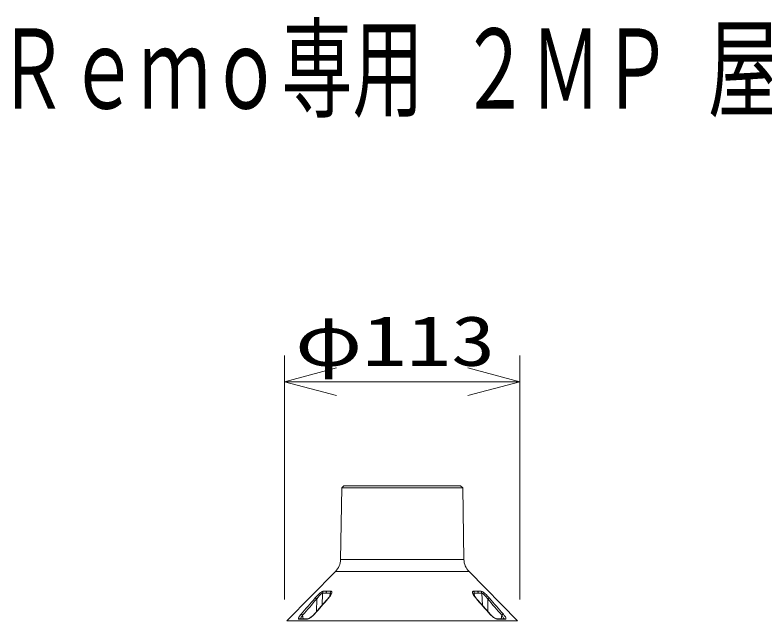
# Model space of a CAD drawing. Units: millimetres on the paper. Extents: x -63 to 65, y -59 to 59.
# Drawn here: x -35.07 to 0.92, y 30.23 to 59.31 of the extents above; entities that cross this region are included whole.
import ezdxf
from ezdxf.enums import TextEntityAlignment as Align

# ---------------------------------------------------------------- set-up
doc = ezdxf.new("R2010")
doc.units = ezdxf.units.MM
for name, color, linetype, lineweight in [('0-0_GAIKEI', 4, 'Continuous', 9), ('0-2_SUNPO', 7, 'Continuous', 9), ('0-3_0', 7, 'Continuous', 9)]:
    doc.layers.add(name, color=color, linetype=linetype, lineweight=lineweight)
doc.layers.add('0-1_MOJI1', color=7, linetype='Continuous')
doc.styles.add('ＭＳ ゴシック', font='')
doc.styles.get('ＭＳ ゴシック').set_extended_font_data('MS Gothic')

# ---------------------------------------------------------------- blocks, each defined once
blk = doc.blocks.new('_Open30')
at = {"layer": '0-3_0'}
blk.add_line((0, 0), (-1, 0), dxfattribs=at)
blk.add_lwpolyline([(-1, 0.2679), (0, 0), (-1, -0.2679)], dxfattribs=at)

msp = doc.modelspace()

# ---------------------------------------------------------------- linework, layer by layer
at = {"layer": '0-0_GAIKEI', "color": 7}
for p, q in [((-19.283, 36.715), (-19.387, 36.615)), ((-19.283, 36.715), (-13.687, 36.715)), ((-13.687, 36.715), (-13.583, 36.615)), ((-19.387, 36.615), (-19.447, 33.185)), ((-13.583, 36.615), (-13.523, 33.185)), ((-19.69, 32.605), (-22.021, 30.232)), ((-13.28, 32.605), (-10.949, 30.232))]:
    msp.add_line(p, q, dxfattribs=at)
at = {"layer": '0-0_GAIKEI'}
for p, q in [((-19.387, 36.615), (-13.583, 36.615)), ((-19.447, 33.185), (-13.523, 33.185)), ((-19.69, 32.605), (-13.28, 32.605)), ((-20.331, 30.983), (-20.308, 31.569)), ((-20.272, 31.66), (-20.104, 31.661)), ((-19.907, 31.66), (-20.104, 31.661)), ((-19.953, 31.428), (-19.942, 31.569)), ((-13.017, 31.428), (-13.028, 31.569)), ((-12.698, 31.66), (-12.866, 31.661)), ((-12.639, 30.983), (-12.662, 31.569)), ((-20.593, 30.683), (-20.587, 31.292)), ((-12.377, 30.683), (-12.383, 31.292)), ((-22.021, 30.232), (-10.949, 30.232)), ((-21.24, 30.329), (-21.262, 30.512)), ((-11.729, 30.329), (-11.708, 30.512))]:
    msp.add_line(p, q, dxfattribs=at)
for points in [[(-20.708, 30.552), (-20.652, 30.616), (-20.368, 30.941), (-20.113, 31.235), (-20.057, 31.3), (-20.029, 31.333)], [(-20.663, 31.336), (-20.579, 31.429), (-20.508, 31.5), (-20.465, 31.539), (-20.421, 31.576), (-20.384, 31.605), (-20.347, 31.63), (-20.321, 31.644), (-20.298, 31.655), (-20.284, 31.659), (-20.272, 31.66)], [(-20.663, 31.336), (-20.655, 31.336), (-20.637, 31.33), (-20.611, 31.313), (-20.587, 31.292)], [(-20.587, 31.292), (-20.58, 31.301), (-20.524, 31.374), (-20.465, 31.443), (-20.418, 31.493), (-20.372, 31.535), (-20.349, 31.551), (-20.329, 31.563), (-20.32, 31.567), (-20.308, 31.569)], [(-20.029, 31.333), (-19.979, 31.393), (-19.944, 31.442), (-19.923, 31.481), (-19.911, 31.513)], [(-20.015, 31.336), (-20.025, 31.335), (-20.029, 31.333)], [(-20.015, 31.336), (-19.968, 31.39), (-19.927, 31.446), (-19.909, 31.474), (-19.893, 31.502), (-19.874, 31.541), (-19.862, 31.578), (-19.859, 31.596), (-19.858, 31.613), (-19.86, 31.625), (-19.863, 31.637), (-19.869, 31.646), (-19.878, 31.653), (-19.894, 31.659), (-19.907, 31.66)], [(-19.911, 31.513), (-19.91, 31.535), (-19.915, 31.553), (-19.919, 31.559), (-19.924, 31.564), (-19.936, 31.569), (-19.942, 31.569)], [(-12.955, 31.336), (-12.973, 31.357), (-13.013, 31.404), (-13.048, 31.453), (-13.077, 31.502), (-13.096, 31.541), (-13.108, 31.578), (-13.111, 31.596), (-13.112, 31.613), (-13.11, 31.625), (-13.106, 31.637), (-13.1, 31.646), (-13.092, 31.653), (-13.076, 31.659), (-13.063, 31.66), (-12.866, 31.661)], [(-13.059, 31.513), (-13.06, 31.535), (-13.055, 31.553), (-13.051, 31.559), (-13.046, 31.564), (-13.039, 31.567), (-13.028, 31.569)], [(-12.941, 31.333), (-12.991, 31.393), (-13.025, 31.442), (-13.047, 31.481), (-13.059, 31.514)], [(-12.262, 30.552), (-12.319, 30.618), (-12.603, 30.942), (-12.857, 31.235), (-12.913, 31.3), (-12.941, 31.333)], [(-12.307, 31.336), (-12.386, 31.424), (-12.462, 31.5), (-12.505, 31.539), (-12.549, 31.576), (-12.586, 31.605), (-12.623, 31.63), (-12.648, 31.644), (-12.672, 31.655), (-12.692, 31.66), (-12.698, 31.66)], [(-12.307, 31.336), (-12.315, 31.336), (-12.325, 31.333), (-12.338, 31.327), (-12.352, 31.318), (-12.368, 31.306), (-12.383, 31.292), (-12.412, 31.331), (-12.457, 31.388), (-12.505, 31.443), (-12.552, 31.493), (-12.598, 31.535), (-12.621, 31.551), (-12.641, 31.563), (-12.65, 31.567), (-12.662, 31.569)], [(-21.435, 30.32), (-21.448, 30.323), (-21.457, 30.332), (-21.461, 30.344), (-21.46, 30.356), (-21.457, 30.37), (-21.453, 30.384), (-21.44, 30.412), (-21.423, 30.441), (-21.394, 30.485), (-21.361, 30.529), (-21.34, 30.555)], [(-21.363, 30.334), (-21.355, 30.36), (-21.342, 30.388), (-21.327, 30.417), (-21.303, 30.454), (-21.277, 30.492), (-21.262, 30.512)], [(-21.34, 30.555), (-21.334, 30.555), (-21.322, 30.553), (-21.3, 30.542), (-21.28, 30.528), (-21.262, 30.512)], [(-21.264, 30.312), (-21.163, 30.315), (-21.054, 30.32)], [(-21.23, 30.329), (-21.124, 30.331), (-21.024, 30.337)], [(-21.054, 30.32), (-21.03, 30.324), (-21.004, 30.331), (-20.974, 30.343), (-20.943, 30.358), (-20.905, 30.38), (-20.868, 30.405), (-20.83, 30.433), (-20.793, 30.462), (-20.727, 30.523), (-20.696, 30.555)], [(-20.708, 30.552), (-20.743, 30.516), (-20.807, 30.458), (-20.871, 30.409), (-20.924, 30.376), (-20.961, 30.356), (-20.997, 30.342), (-21.021, 30.337), (-21.024, 30.337)], [(-11.916, 30.32), (-11.932, 30.322), (-11.949, 30.326), (-11.973, 30.334), (-11.998, 30.344), (-12.032, 30.361), (-12.066, 30.381), (-12.102, 30.404), (-12.137, 30.43), (-12.175, 30.46), (-12.211, 30.492), (-12.273, 30.554), (-12.274, 30.555)], [(-12.274, 30.555), (-12.267, 30.555), (-12.264, 30.554), (-12.262, 30.552)], [(-12.262, 30.552), (-12.221, 30.51), (-12.156, 30.452), (-12.091, 30.404), (-12.038, 30.371), (-11.998, 30.352), (-11.969, 30.341), (-11.949, 30.337), (-11.946, 30.337)], [(-11.74, 30.329), (-11.846, 30.331), (-11.946, 30.337)], [(-11.706, 30.312), (-11.765, 30.313), (-11.916, 30.32)], [(-11.63, 30.555), (-11.636, 30.555), (-11.648, 30.553), (-11.67, 30.543), (-11.69, 30.528), (-11.708, 30.512)], [(-11.607, 30.334), (-11.612, 30.352), (-11.619, 30.37), (-11.635, 30.403), (-11.654, 30.435), (-11.693, 30.492), (-11.708, 30.512)], [(-11.534, 30.32), (-11.52, 30.324), (-11.512, 30.333), (-11.51, 30.342), (-11.509, 30.351), (-11.512, 30.369), (-11.519, 30.388), (-11.536, 30.424), (-11.559, 30.461), (-11.586, 30.499), (-11.63, 30.555)]]:
    msp.add_lwpolyline(points, dxfattribs=at)
at = {"layer": '0-0_GAIKEI', "color": 7}
for centre, start, end in [((-20.296, 33.2), 315.5162, 359), ((-12.673, 33.2), 181, 224.4838)]:
    msp.add_arc(centre, 0.85, start, end, dxfattribs=at)
at = {"layer": '0-0_GAIKEI'}
for centre, radius, start, end in [((71.582, -49.351), 122.554, 138.82346, 139.3069), ((-100.316, 100.589), 106.038, 318.66479, 319.22462), ((-20.159, 31.562), 0.149, 138.931, 177.3735), ((-20.145, 55.3), 23.732, 269.6058, 270.0161), ((-20.147, 68.215), 36.647, 270.0132, 270.3201), ((-19.992, 31.567), 0.146, 140.1516, 179.4925), ((-19.783, 31.561), 0.159, 141.3776, 177.1739), ((-13.187, 31.561), 0.159, 2.8237, 38.6212), ((-12.823, 68.22), 36.652, 269.6799, 269.9867), ((67.421, 100.655), 106.139, 220.77564, 221.33495), ((-12.978, 31.567), 0.146, 0.5086, 39.8496), ((-12.825, 55.318), 23.749, 269.9841, 270.394), ((-12.811, 31.562), 0.149, 2.6223, 41.0705), ((-104.493, -49.3), 122.476, 40.69295, 41.17669), ((-123.937, 120.113), 136.273, 318.89004, 319.32364), ((91.037, 120.173), 136.365, 220.6765, 221.10981), ((-21.263, 32.162), 1.85, 264.6453, 269.9573), ((-21.398, 30.287), 0.0504, 85.914, 138.0413), ((-21.23, 31.964), 1.636, 264.2407, 270), ((-21.021, 30.296), 0.041, 94.5652, 143.9474), ((-11.949, 30.296), 0.041, 36.0511, 85.4384), ((-11.741, 30.284), 0.0451, 39.4389, 90), ((-11.74, 31.968), 1.639, 270, 275.7486), ((-11.707, 32.162), 1.85, 270.0423, 275.3551), ((-11.572, 30.287), 0.0504, 41.9566, 94.0985)]:
    msp.add_arc(centre, radius, start, end, dxfattribs=at)
for centre, major_axis, ratio, start_param, end_param in [((-12.993, 31.288), (0.0524, 0.0445), 0.360077, 0.007811, 0.494422), ((-20.653, 30.503), (0.0555, -0.0497), 0.309985, 2.689743, 3.140703)]:
    msp.add_ellipse(centre, major_axis=major_axis, ratio=ratio, start_param=start_param, end_param=end_param, dxfattribs=at)
at = {"layer": '0-2_SUNPO'}
for p, q in [((-22.133, 31.267), (-22.133, 42.965)), ((-10.837, 31.267), (-10.837, 42.965)), ((-19.633, 41.715), (-13.337, 41.715))]:
    msp.add_line(p, q, dxfattribs=at)

# ---------------------------------------------------------------- block references
at = {"layer": '0-2_SUNPO', "xscale": 2.5, "yscale": 2.5, "rotation": 180}
msp.add_blockref('_Open30', (-22.133, 41.715), dxfattribs=at)
at = {"layer": '0-2_SUNPO', "xscale": 2.5, "yscale": 2.5}
msp.add_blockref('_Open30', (-10.837, 41.715), dxfattribs=at)

# ---------------------------------------------------------------- texts
at = {"layer": '0-1_MOJI1', "style": 'ＭＳ ゴシック', "width": 0.65}
msp.add_text('Ｒｅｍｏ専用 ２ＭＰ 屋内 ＰＴＺカメラ（パイプ取付金具共）', height=3.849, dxfattribs=at).set_placement((-35.932, 53.66), align=Align.BOTTOM_LEFT)
at = {"layer": '0-2_SUNPO', "style": 'ＭＳ ゴシック', "width": 1.3}
msp.add_text('φ113', height=2.405, dxfattribs=at).set_placement((-21.628, 41.753), align=Align.BOTTOM_LEFT)

doc.saveas('drawing.dxf')
